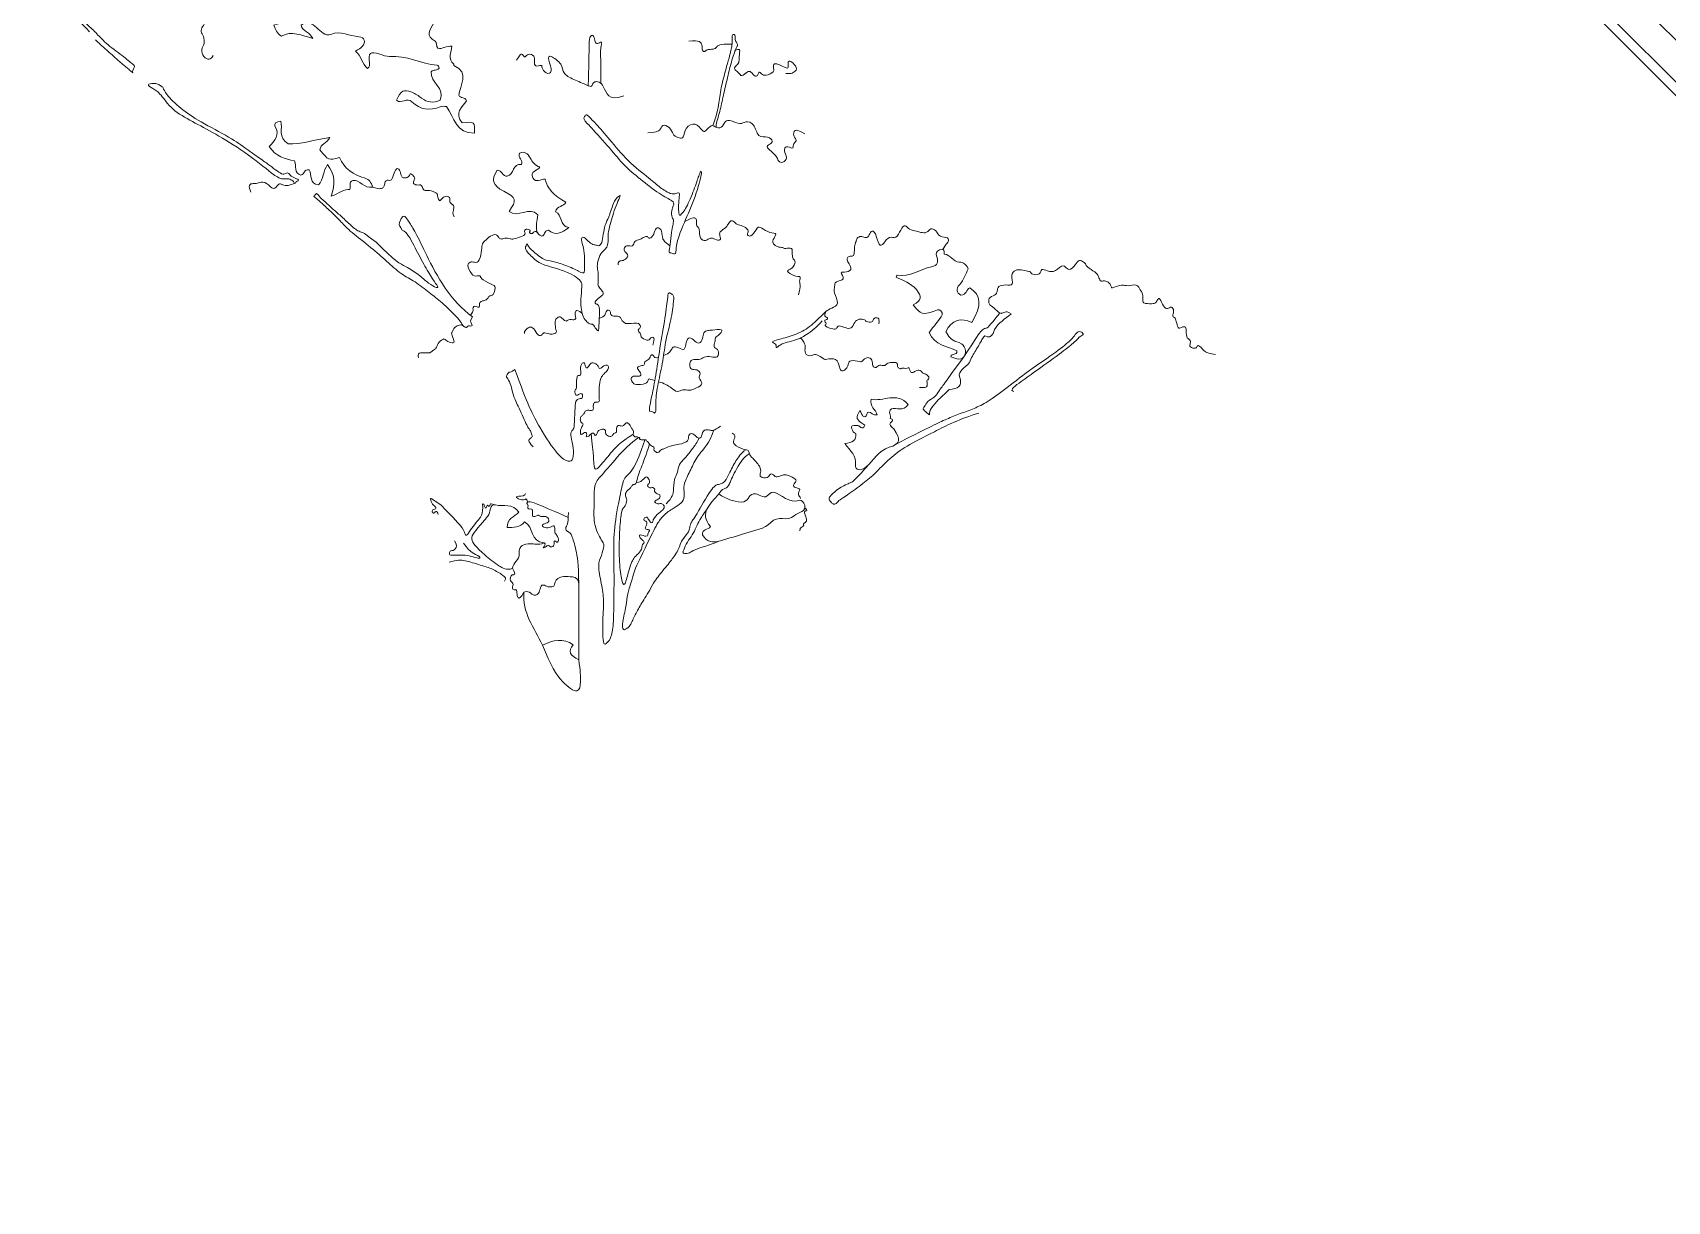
# Model space of a CAD drawing. Header units: centimetres. Extents: x -6442770 to 51259256, y -5656277 to 21133.
# Drawn here: x 20669 to 24107, y 8525 to 10982 of the extents above; entities that cross this region are included whole.
import ezdxf

# ---------------------------------------------------------------- set-up
doc = ezdxf.new("R2010")
doc.units = ezdxf.units.CM
doc.header["$MEASUREMENT"] = 0
for name, color, linetype, lineweight in [('Hatch', 6, 'Continuous', 9), ('Layout Text', 7, 'Continuous', 15), ('Medium', 4, 'Continuous', 20)]:
    doc.layers.add(name, color=color, linetype=linetype, lineweight=lineweight)
doc.layers.add('Inner', color=7, linetype='Continuous', lineweight=9, true_color=0x5200ff)
doc.layers.add('Outer', color=7, linetype='Continuous', lineweight=20, true_color=0xab00ff)

# ---------------------------------------------------------------- blocks, each defined once
blk = doc.blocks.new('small-maple-tree-trees-102-pimpmydrawing')
at = {"layer": 'Inner'}
blk.add_lwpolyline([(-189.8, 1841.5), (-178.9, 1833.5)], dxfattribs=at)
blk.add_open_spline([(-249, 2425.7), (-259.1, 2420), (-270, 2439), (-274.1, 2432), (-270.6, 2417.7), (-265.2, 2412.8), (-273.2, 2404.3), (-275.2, 2401), (-284.8, 2391.2), (-287.1, 2396.6), (-294.1, 2394.1), (-293.7, 2386.4), (-293.1, 2377.1), (-305.2, 2371.2), (-307.8, 2360.9), (-320.2, 2366.3), (-317.2, 2373), (-333.5, 2373.4), (-335.4, 2364), (-344.5, 2371.5), (-348.6, 2371.6), (-360.2, 2370), (-364, 2373.8), (-370.2, 2366.5), (-374.5, 2362.7), (-385.5, 2365), (-380.4, 2349.1), (-367.4, 2342.7), (-362.6, 2341.4), (-371.8, 2334.5), (-370.9, 2315.5), (-369.9, 2305.2), (-384.1, 2307.3), (-389.4, 2305.6), (-394.1, 2295), (-401.7, 2294.8), (-415.1, 2292.4), (-419.8, 2290.5), (-420, 2288.6), (-427.6, 2273.5), (-423.5, 2264), (-421.9, 2259.9), (-427.6, 2255.2), (-434, 2249.5), (-428.9, 2239.3), (-424.2, 2229.7), (-418.4, 2227.8), (-409.7, 2227), (-404.7, 2215.8), (-407.2, 2206.7), (-424.2, 2203.7), (-443.3, 2194.9), (-446.4, 2181), (-442.2, 2176), (-448.9, 2168.1), (-451.8, 2160.2), (-446.1, 2153.8), (-444.7, 2140.9), (-451.3, 2134.1), (-447.2, 2120.2), (-436.8, 2115.9), (-434.6, 2119.5), (-431.8, 2123.5)], degree=3, knots=[0, 0, 0, 0, 0.615252, 1.230503, 1.845755, 2.461007, 3.076258, 3.69151, 4.306761, 4.922013, 5.537265, 6.152516, 6.767768, 7.38302, 7.998271, 8.613523, 9.228775, 9.844026, 10.459278, 11.074529, 11.689781, 12.305033, 12.920284, 13.535536, 14.150788, 14.766039, 15.381291, 15.996543, 16.611794, 17.227046, 17.842297, 18.457549, 19.072801, 19.688052, 20.303304, 20.918556, 21.533807, 22.149059, 22.149059, 22.149059, 33.50832, 44.867582, 56.226843, 67.586105, 78.945366, 90.304627, 101.663889, 113.02315, 124.382412, 135.741673, 147.100935, 158.460196, 169.819457, 181.178719, 192.53798, 203.897242, 215.256503, 226.615765, 237.975026, 249.334287, 260.693549, 272.05281, 272.05281, 272.05281, 272.05281], dxfattribs=at)
for points, degree in [([(-623.8, 2159.9), (-635.7, 2175), (-667.8, 2198.9), (-685.1, 2220.4), (-702, 2239.3), (-711.9, 2249.3), (-711.9, 2250), (-707.3, 2252.6), (-707.3, 2252.9), (-706, 2247.6), (-688.4, 2228.7), (-671.8, 2209.2), (-653.6, 2193.9), (-628.7, 2172.4), (-614, 2159.5), (-600.3, 2143.2), (-571.2, 2122), (-554.8, 2108.5), (-552.8, 2106.9), (-557.9, 2097.7), (-556.3, 2096.3)], 3), ([(-556.3, 2096.3), (-592.2, 2126.6), (-614.7, 2147.8)], 2), ([(150.1, 2076.6), (151.5, 2106), (151.5, 2138.5), (152.2, 2152.6), (158.3, 2157.4), (161, 2145.2), (161, 2143.9), (164.4, 2140.5), (171.8, 2145.9), (171.2, 2141.2), (169.1, 2131), (169.8, 2120.2), (170.5, 2100.6), (169.7, 2080.4)], 3), ([(306.6, 2145.7), (323.4, 2148.1), (328.3, 2138.3), (326.3, 2132.6), (330.8, 2127.6), (333.3, 2133), (345.5, 2133), (349.2, 2135), (353.3, 2142), (373.5, 2140.8)], 3), ([(343.9, 2014.4), (351.4, 2036), (353.9, 2052.9), (357, 2078.4), (370.7, 2124.6), (373.8, 2139), (373.8, 2151.5), (373.8, 2155.8), (376.9, 2156.4), (379.4, 2154), (377.6, 2148.1), (381.6, 2142.4), (382.4, 2138.4), (380, 2135.7), (371.1, 2109.7), (365.1, 2082.5), (358.5, 2054.3), (353.5, 2031.1), (347.5, 2012.6), (349.7, 2011.7)], 3), ([(378.9, 2131.8), (385.3, 2133), (385.9, 2133.2), (384.4, 2116.6), (384.6, 2110.8), (376.8, 2105.5), (377.5, 2100.8), (384.2, 2097.5), (387.9, 2089.2), (397.9, 2099.5), (402.5, 2098.8), (410.3, 2089.2), (414, 2093.4), (415.3, 2099.2), (419.2, 2094.7), (425.3, 2091), (440.6, 2097.9), (436.9, 2106), (439, 2111.4), (444.3, 2110.3), (454.3, 2105.1), (461.4, 2102.4), (460.6, 2111), (461, 2115.5), (468, 2113.1), (476.6, 2101.6), (467.6, 2096.3), (464.7, 2095.1), (456.9, 2095.5)], 3), ([(205.5, 2060.8), (180.9, 2050.8), (176.2, 2081.6), (157.8, 2084.7), (156.2, 2073.2), (150.1, 2077), (126.9, 2086.2), (110, 2095.5), (111.5, 2109.4), (90, 2125.5), (86.9, 2118.6), (96.9, 2096.3), (83.8, 2094), (77.6, 2105.5), (79.2, 2109.4), (66.9, 2104.7), (66.9, 2114.8), (67.6, 2123.2), (56.8, 2127.1), (52.2, 2119.4), (49.4, 2123.8), (47.7, 2126.1), (44.4, 2125.1), (39, 2116.1)], 3), ([(-328.3, 1932.9), (-330.2, 1933.6), (-334.6, 1935.5), (-383.1, 1974.5), (-430.1, 2003), (-464, 2020.7), (-497.1, 2039.2), (-513.3, 2064.6), (-525.6, 2072.3), (-536.4, 2078.5), (-523.3, 2080.8), (-517.9, 2079.2), (-511.8, 2075.4), (-509.7, 2074.6), (-506.4, 2064.3), (-483.1, 2041), (-454, 2021.4), (-403.7, 1995.2), (-379.1, 1978), (-356.6, 1961.6), (-343.5, 1952.6), (-332.2, 1943.7), (-323, 1937.8), (-317.9, 1941.5), (-314.7, 1941), (-309.9, 1934.5), (-298.6, 1931.3), (-299.4, 1928.9), (-303.2, 1927.5), (-304.2, 1925.1), (-305.6, 1924.9), (-308.8, 1930.2), (-316.6, 1932.7), (-323.6, 1931.6), (-326.5, 1932.3), (-328.3, 1932.9)], 3), ([(276, 1818.9), (276.1, 1817), (277.7, 1817.4), (285.2, 1814.9), (286.5, 1816.2), (287.1, 1831.8), (295.8, 1857.3), (315.8, 1899.1), (327.6, 1942.8), (325.2, 1944.1), (323.3, 1941), (316.4, 1919.7), (303.9, 1887.9), (293.3, 1874.8), (291.5, 1874.8), (290.2, 1886.7), (291.5, 1902.9), (292.7, 1911.6), (286.5, 1909.1), (279.6, 1907.3), (261.5, 1918.4), (247.9, 1931), (211, 1959.3), (182.9, 1994.1), (161, 2018.9), (151.5, 2028.4), (146.7, 2033.1), (143.9, 2026.5), (142.9, 2024.6), (151.5, 2015.1), (185.7, 1978), (205.9, 1952.1), (230, 1932.5), (262, 1906.7), (283.7, 1897.7), (283.3, 1890.7), (280.4, 1886.6), (278.9, 1872.8), (283.9, 1868.5), (281.2, 1859.5), (280.2, 1850.6), (277.2, 1828.7), (275.9, 1820.7), (276, 1818.9)], 3), ([(486.5, 2001.7), (473.2, 2009.4), (468.7, 2005.8), (469.2, 1996.8), (474.9, 1991.8), (470, 1988.2), (467.9, 1981.2), (468.7, 1977.9), (456.9, 1984.1), (453.2, 1975.9), (460.6, 1964.8), (452.4, 1955.8), (444.6, 1958.7), (443.8, 1968.1), (424.1, 1982), (432.7, 1985.7), (438, 1989.8), (430.3, 1998.8), (413.1, 1994.7), (408.6, 2018.9), (393.4, 2021.7), (387.3, 2015.6), (370.8, 2023.1), (363.1, 2023.1), (357.7, 2009.2), (346.2, 2012.3), (342.3, 2016.9), (330.8, 2004.6), (329.2, 2004.6), (316.9, 2020.8), (300.7, 2012.3), (298.4, 1993.8), (292.3, 1995.4), (282.2, 1998.4), (279.9, 2009.2), (266.8, 2018.5), (262.2, 2008.5), (259.1, 2004.6), (243, 2003.1)], 3), ([(-184.3, 1919.1), (-172.2, 1914.9), (-166.1, 1918.9), (-165.5, 1926.4), (-162.8, 1931.1), (-154, 1927.7), (-151.3, 1941.9), (-145.9, 1950), (-141.1, 1944.6), (-139.8, 1932.5), (-129.2, 1933.3), (-126.1, 1939), (-126.1, 1940.8), (-118.1, 1934.6), (-119.4, 1931.1), (-123, 1923.5), (-112.3, 1921.7), (-110.5, 1923.1), (-107, 1920.9), (-105.7, 1912.4), (-96.8, 1915.1), (-83.9, 1910.2), (-83.5, 1906.7), (-83.5, 1904.9), (-80.4, 1895.1), (-76.4, 1902.7), (-69.7, 1906.2), (-62.6, 1901.8), (-66.2, 1896), (-59.1, 1891.6), (-57.8, 1889.8), (-58.6, 1883.2), (-60.4, 1878.3), (-57.8, 1873)], 3), ([(-305, 1925.2), (-315.6, 1919.7), (-328, 1924.2), (-329.8, 1925), (-338.2, 1912.7), (-348.4, 1927.4), (-361, 1926.6), (-364.8, 1923.4), (-379.5, 1925.6), (-373.4, 1911.3)], 3), ([(-29.4, 1717.8), (-33.5, 1712.4), (-30.7, 1707.6), (-29.1, 1704.2), (-31.8, 1702.8), (-35.5, 1704.8), (-37.9, 1702.3), (-38.5, 1699.8), (-45.9, 1705.3), (-46.9, 1709.7), (-52.7, 1716.4), (-77.4, 1741.3), (-95.6, 1754.6), (-118.9, 1773.3), (-139.8, 1783.5), (-162.7, 1804.2), (-185.5, 1824.7), (-219.9, 1850.7), (-232.1, 1864.2), (-249.5, 1881.6), (-266.2, 1896.9), (-273.7, 1903.6), (-276.2, 1905), (-274.1, 1906.7), (-271.4, 1909), (-271.2, 1909.7), (-262.9, 1899.7), (-257.8, 1896.5), (-247.5, 1886.1), (-233.6, 1874.6), (-220.4, 1861.5), (-204.3, 1848.1), (-197.7, 1848.7), (-189.8, 1841.5)], 3), ([(141, 1722.8), (138.7, 1730.5), (138.7, 1752.1), (141.8, 1769.1), (138, 1774.4), (126.4, 1783.7), (104.9, 1791.9), (89.8, 1796), (71.8, 1801.3), (53.8, 1820.1), (52.5, 1825.4), (53.8, 1827.9), (55.4, 1832.4), (56.2, 1829.1), (59.5, 1824.2), (80.8, 1805.4), (93.9, 1804.6), (115.2, 1798.4), (138.1, 1787.4), (145.5, 1782.9), (144.1, 1804), (144.8, 1820.9), (139.2, 1836.5), (140.4, 1841.5), (143.5, 1842.1), (150.4, 1835.2), (157.9, 1829), (164.1, 1829.6), (166, 1827.1), (169.7, 1829), (172.9, 1837.1), (174.7, 1854.6), (177.8, 1863.3), (183.5, 1875.2), (190.9, 1900.1), (200.3, 1907), (200.3, 1906.4), (195.3, 1894.5), (189.1, 1878.3), (186, 1865.2), (181, 1850.2), (181.6, 1836.5), (180.3, 1827.1), (176.6, 1822.1), (169.7, 1817.1), (164.7, 1802.8), (164.1, 1794), (166.6, 1785.3), (165.4, 1767.2), (165.4, 1766.6), (171.6, 1758.5), (174.7, 1754.7), (171.6, 1749.7), (159.7, 1742.3), (161.6, 1737.3), (166.6, 1737.3), (168.5, 1727.9), (167.2, 1711.7), (166.6, 1698), (166, 1694.2), (159.1, 1703.6), (157.3, 1707.3), (152.3, 1705.4), (143.2, 1715), (141, 1722.8)], 3), ([(-138.3, 1852.3), (-130.6, 1849.2), (-120.4, 1828.7), (-104.8, 1798.8), (-90.5, 1774.7), (-81.9, 1763.9), (-84, 1762), (-96.9, 1768.8), (-113.3, 1784.3), (-131.6, 1795.6), (-150.1, 1804.2), (-178.9, 1833.5)], 3), ([(-142.7, 1864), (-144.1, 1859.2), (-141.3, 1858), (-138.3, 1852.3)], 3), ([(-29.4, 1717.8), (-45.6, 1729.7), (-73.7, 1760.9), (-102.4, 1816.4), (-117.9, 1850.4), (-128.6, 1866), (-133.9, 1874.6), (-138.4, 1875.4), (-142.7, 1864)], 3), ([(50.4, 1844.2), (53.4, 1846.7), (50.4, 1850.3), (52.8, 1855), (62.7, 1852.4), (57.8, 1849.9), (60.4, 1846.9), (64.7, 1846.7), (65.2, 1850.4), (70.8, 1850.6), (71.9, 1847.9)], 3), ([(277.1, 1828.2), (267.6, 1834.6), (265.2, 1840.3), (264.4, 1855.5), (254.1, 1857.1), (253.3, 1845.7), (244.7, 1837.5), (242.7, 1843.6), (237.4, 1842), (231.2, 1837.5), (221.4, 1836.3), (221, 1825.6), (208.7, 1829.7), (205.8, 1823.2), (205.8, 1819.5), (215.2, 1812.9), (205.4, 1804.7), (200.1, 1805.1), (196.8, 1803.5), (196.8, 1798.6)], 3), ([(300.1, 1865.5), (313.5, 1873.5), (320, 1870), (317.5, 1861.9), (319.5, 1857.9), (323.1, 1855.8), (323.1, 1838.2), (333.2, 1834.6), (340.3, 1841.7), (346.3, 1838.2), (356.9, 1835.1), (354.9, 1844.2), (352.9, 1848.8), (366, 1857.9), (366, 1859.4), (370.6, 1867), (375.1, 1867.5), (381.7, 1859.9), (389.3, 1859.9), (400.4, 1852.8), (396.9, 1846.2), (397.4, 1843.7), (404.5, 1841.7), (413.5, 1858.4), (418.1, 1856.9), (432.8, 1846.7), (444.9, 1848.3), (435.8, 1836.6), (437.3, 1830.6), (443.9, 1826), (453, 1825.5), (455, 1823), (468.1, 1826.5), (466.6, 1813.9), (468.1, 1807.3), (473.2, 1804.3), (467.6, 1791.1), (455, 1790.1), (470.2, 1780), (481.8, 1781), (477.2, 1773), (480.8, 1765.9), (477.2, 1755.3), (476.7, 1751.7)], 3), ([(701, 1822.4), (705.4, 1830.5), (709.5, 1833), (710.5, 1842.1), (695.3, 1840.6), (690.3, 1852.7), (681.7, 1856.3), (676.6, 1847.2), (665.5, 1848.7), (661.5, 1851.2), (647.8, 1852.2), (642.8, 1862.3), (635.2, 1853.7), (628.6, 1837.6), (617.5, 1844.6), (608.4, 1830), (601.8, 1825.9), (596.3, 1850.7), (589.2, 1852.2), (585.7, 1841.6), (580.1, 1840.1), (573.5, 1843.6), (567, 1840.1), (566.5, 1834), (564.4, 1832.5), (563.4, 1820.4), (562.9, 1811.3), (557.9, 1812.8), (548.3, 1808.2), (562.4, 1792.1), (551.3, 1786), (538.7, 1789), (551.3, 1774.9), (532.1, 1772.9), (533.6, 1764.8), (530.6, 1756.7), (541.2, 1736.5), (527.6, 1731.3), (518.5, 1726.2), (513.9, 1720.7), (491.1, 1698.8), (469.3, 1688.7), (442, 1681.7), (436, 1679.1), (436, 1678.1), (440, 1676.6), (442.5, 1674.1), (441.5, 1669), (444.1, 1671), (449.1, 1675.1), (457.7, 1678.1), (473.9, 1682.2), (486.5, 1687.2), (505.7, 1702.4), (513.3, 1711.5)], 3), ([(-32.2, 1720), (-26.7, 1728.3), (-29.7, 1729.9), (-27.5, 1734.5), (-23.8, 1734), (-17.6, 1731.5), (-19.2, 1739.6), (-14.9, 1742.3), (-9.8, 1743.1), (-3.9, 1747.4), (-3.6, 1751.2), (3.1, 1750.1), (6.8, 1764.2), (5.3, 1766.2), (-15.9, 1775.8), (-16.9, 1780.8), (-19, 1782.4), (-28.6, 1778.8), (-38.2, 1797), (-34.6, 1802.6), (-28.1, 1803.6), (-20, 1800.1), (-14.9, 1818.8), (-14.9, 1830.4), (-10.9, 1834.9), (-1.3, 1844), (8.3, 1846.6), (11.4, 1840.5), (14.9, 1837.5), (20.5, 1840.5), (29.1, 1839.5), (35.1, 1837), (50.4, 1844.2)], 3), ([(1123.9, 1659.2), (1114.3, 1661.3), (1108.8, 1661.3), (1098.7, 1674.4), (1095.1, 1672.9), (1094.6, 1667.8), (1082.5, 1670.4), (1085.5, 1676.9), (1085, 1683), (1077.9, 1685), (1079.5, 1700.7), (1075.9, 1703.2), (1070.9, 1701.2), (1065.3, 1698.7), (1063.3, 1711.8), (1060.8, 1717.4), (1057.7, 1717.4), (1057.2, 1720.9), (1060.2, 1727), (1056.2, 1735.1), (1049.6, 1729), (1043.1, 1733), (1037.5, 1748.2), (1034, 1744.7), (1031.4, 1738.6), (1026.9, 1738.1), (1009.7, 1738.1), (1011.7, 1746.2), (1010.7, 1755.8), (1007.7, 1758.3), (1002.6, 1769.9), (987, 1764.4), (979.9, 1768.9), (963.2, 1762.3), (962.7, 1762.3), (960.2, 1770.9), (951.1, 1774.5), (945, 1771.9), (942.5, 1781), (938.4, 1787.1), (923.3, 1795.7), (922.8, 1799.7), (917.7, 1804.3), (911.1, 1806.3), (907.6, 1799.2), (895.5, 1786.6), (888.4, 1802.3), (875.8, 1786.6), (862.6, 1788.6), (853, 1793.7), (853, 1782.6), (837.8, 1783), (837.8, 1788), (833.5, 1788), (822.2, 1791.1), (813.5, 1791.1), (805.4, 1783.7), (811.6, 1765.6), (798.5, 1768.1), (785.4, 1765.6), (786, 1757.4), (782.3, 1750.6), (770.4, 1748.1), (772.9, 1735.6), (776.1, 1735.6), (788.8, 1723.2), (791.7, 1723), (796.8, 1724.7), (801.8, 1726.5), (806.7, 1722.6)], 3), ([(248.8, 1593.6), (247.3, 1586.1), (245.2, 1574.8), (245.2, 1570.5), (250.8, 1571.1), (253.3, 1567.3), (255.8, 1570.5), (254.6, 1580.4), (257, 1609.8), (266.4, 1645.3), (269.5, 1679), (278.3, 1708.4), (283.3, 1741.4), (283.3, 1750.8), (280.1, 1753.3), (277, 1755.2), (274.5, 1755.2), (273.9, 1749.5), (269.5, 1712.7), (260.2, 1662.2), (254.6, 1620.4), (250.4, 1601.2), (248.8, 1593.6)], 3), ([(141, 1722.8), (135.3, 1728.3), (130, 1728), (129.7, 1719.7), (132.1, 1714.8), (127.3, 1712.4), (125.4, 1714.3), (118.1, 1712.7), (116, 1710), (108.5, 1716.2), (107.7, 1718.9), (100.1, 1715.6), (98.8, 1710), (99.9, 1695.8), (102.4, 1695.1), (95.5, 1688.9), (80.6, 1694.5), (79.9, 1690.2), (72.5, 1687), (65.6, 1701.4), (59.3, 1702.6), (52.5, 1697.6), (51.2, 1693.9), (51.2, 1692)], 3), ([(167.5, 1715.3), (176.9, 1718.2), (177.3, 1728.1), (183.5, 1728.5), (185.5, 1723.6), (185.5, 1719.1), (194.1, 1718.2), (200.7, 1719.5), (205.2, 1703.9), (228.5, 1710.9), (233, 1701.5), (228.1, 1699), (227.3, 1695.7), (232.6, 1691.6), (231.4, 1685.1), (246.1, 1679.3), (246.1, 1686.3), (253.9, 1686.7), (252.3, 1679.8), (250.6, 1673.6)], 3), ([(519.2, 1726.1), (515.8, 1718.4), (521.2, 1717.9), (523, 1714.5), (518.5, 1713.2), (517, 1712), (517.8, 1709.5), (521, 1707.2), (515.2, 1703.3), (532.4, 1698.2), (535.5, 1698.6), (538.6, 1705.7), (549.7, 1700.4), (559.5, 1698.6), (563.9, 1710.2), (569.7, 1715), (581.6, 1713.3), (580.3, 1710.2), (592.3, 1708.8), (592.7, 1714.6), (596.7, 1716.8), (601.2, 1716.4), (602.1, 1712.8), (601.6, 1707)], 3), ([(-42.6, 1703), (-46.3, 1707.3), (-59.1, 1702), (-60.1, 1693.4), (-63.1, 1693.4), (-56.5, 1678.3), (-59.1, 1676.8), (-71.2, 1679.8), (-72.2, 1685.9), (-82.8, 1677.3), (-82.8, 1675.8), (-84.9, 1670.2), (-88.9, 1666.2), (-90.4, 1666.2), (-95.5, 1661.1), (-102, 1662.1), (-113.7, 1662.6), (-114.2, 1657.1), (-113.2, 1654)], 3), ([(267.4, 1657.9), (277.4, 1660.8), (280.3, 1671.5), (286.4, 1672.3), (299.9, 1664.1), (301.6, 1673.9), (304.9, 1688.3), (313.9, 1682.5), (322.5, 1673.9), (329, 1684.2), (328.6, 1694), (336.4, 1697.3), (340.9, 1696.5), (360.5, 1699.7), (356, 1691.5), (347.8, 1686.2), (347.8, 1684.6), (346.6, 1676.8), (344.6, 1669.4), (354, 1667.4), (352.3, 1652.6), (340.9, 1656.7), (329.8, 1656.3), (323.3, 1649.8), (310.6, 1653.5), (306.5, 1643.6), (310.6, 1634.6), (318.8, 1637.1), (326.6, 1628.9), (319.6, 1624), (330.6, 1613.3), (318, 1607.2), (306.9, 1602.3), (296.7, 1606.4), (288.9, 1599.8), (279.9, 1607.2), (268.4, 1615), (259.4, 1616.9)], 3), ([(480.4, 1685.1), (489.1, 1675.3), (484.8, 1665.4), (489.8, 1656.6), (499.1, 1657.9), (503.5, 1661), (517.2, 1651.6), (517.8, 1651), (536.6, 1655.4), (540.9, 1637.9), (541.6, 1634.8), (546.5, 1632.3), (554, 1641.6), (554, 1644.8), (555.9, 1651.6), (574, 1647.3), (574.6, 1648.5), (584, 1656.8), (592.6, 1651.1), (590.5, 1640.9), (597.5, 1637.6), (602.4, 1644.6), (610.6, 1640.5), (612.6, 1645.4), (622.2, 1647.4), (630.2, 1647.1), (630.8, 1641.5), (630.2, 1640.1), (635.2, 1636.2), (635.8, 1637.8), (638.8, 1638.8), (642.8, 1637.2), (647.8, 1639.1), (648.4, 1639.1), (649.4, 1633.2), (653.1, 1630.5), (658, 1633.5), (664, 1635.8), (667.6, 1633.5), (669.6, 1629.5), (674.6, 1629.5), (679.9, 1624.2), (678.9, 1620.2), (675.6, 1619.9), (676.3, 1616.9), (677.3, 1607.6), (671.3, 1608), (664.7, 1608)], 3), ([(627.5, 1519.5), (651.4, 1532.5), (682.5, 1547.7), (704.4, 1558.3), (725, 1566.6), (747.2, 1574.5), (766.4, 1583.1), (794.6, 1603), (834.5, 1635), (880, 1664.9), (901.3, 1683), (906.2, 1690.5), (911.9, 1697.4), (921.2, 1690.5), (915.6, 1689.3), (905.3, 1678.9), (890.4, 1666), (844.4, 1633), (824.5, 1618.8), (803, 1603.5), (810.9, 1601.8)], 3), ([(259.4, 1654.7), (253.5, 1653), (252.8, 1657.9), (247, 1659.8), (246.8, 1653.5), (238.8, 1648.3), (237.7, 1647.1), (237.8, 1642.1), (229.8, 1641.9), (224.8, 1638.5), (233.3, 1630.3), (231.5, 1624.2), (219.3, 1627.3), (215.4, 1620.3), (220.8, 1615.1), (221.1, 1612), (242.2, 1613.1), (243, 1620.3), (244.8, 1622.3), (248, 1620.5), (253.8, 1618.8)], 3), ([(64.7, 1516.1), (56, 1525.6), (60.3, 1528.8), (64.1, 1531.8), (62.2, 1537.4), (59, 1544.1), (57.1, 1544.4), (42, 1578.8), (33.2, 1595.5), (30, 1615.9), (23.2, 1623.9), (23, 1625.8), (27.5, 1633.9), (30.8, 1631.2), (36.6, 1636.1)], 3), ([(36.6, 1636.1), (54.8, 1584), (75.5, 1543.6), (104.3, 1500.6), (121, 1491.5), (127.1, 1496.1), (128.1, 1514.8), (123.5, 1527.9), (123, 1540.5), (126.6, 1541.5), (129.1, 1547.6), (129.6, 1572.9), (130.6, 1588.6), (136.2, 1590.6), (143.2, 1591.6), (140.2, 1602.2), (130.6, 1592.1), (128.6, 1605.2), (132.1, 1605.7), (132.1, 1608.8), (132.1, 1628.5), (137.2, 1626), (140.2, 1629), (136.7, 1643.1), (145.3, 1649.2), (145.3, 1639.6), (148.8, 1637.1), (153.3, 1644.2), (156.4, 1647.7), (162.4, 1644.7), (166, 1642.1), (167.5, 1635.6), (175.1, 1642.6), (180.1, 1643.6), (182.7, 1639.1), (179.1, 1632.5), (173.6, 1629), (168.5, 1620.4), (167, 1604.2), (167.5, 1590.6), (168, 1585), (161.9, 1586), (157.9, 1583.5), (158.4, 1575.9), (158.4, 1572.4), (153.3, 1572.4), (145.3, 1573.4), (144.3, 1566.8), (140.2, 1564.3), (137.7, 1560.8), (138.2, 1553.7), (144.3, 1552.2), (139.2, 1545.6), (137.7, 1538), (139.2, 1533.5), (142.7, 1538), (146.8, 1539), (148.8, 1535.5), (146.3, 1531.8), (150, 1530.9), (154.9, 1536.7), (157.7, 1537.8), (159.5, 1536.7), (161.1, 1533), (163.7, 1534.4), (164.8, 1540.6), (167.3, 1542), (173.4, 1544.3), (178.7, 1541.7), (175.4, 1536.2), (184.7, 1530.8), (188.4, 1534.1), (190.6, 1538.2), (195, 1537.5), (194.1, 1544.9), (195.4, 1548.6), (198, 1549.9), (204.8, 1546.9), (208, 1553.6), (212.4, 1553.4), (216.5, 1547.8), (218, 1543.9), (221.7, 1540.4), (219.6, 1535.2), (220.5, 1533.6), (222.7, 1531.1), (225.1, 1531.4), (226.4, 1532.2), (228.6, 1530.3), (230.4, 1530.2), (230.2, 1529.2), (229.7, 1527.3), (236.2, 1526.5), (240.9, 1527.4), (240.6, 1524.9), (243.9, 1523.3), (245.4, 1520.2), (248.7, 1517.1), (251.8, 1516.2), (252.9, 1514.7), (251.6, 1510), (258.6, 1506), (261.1, 1508.8), (263.2, 1512), (266.5, 1512.2), (282.4, 1519.6), (289.9, 1518.8), (308.3, 1524.9), (304.3, 1534.5), (312.9, 1538.5), (319.5, 1529.4), (326.5, 1528.4), (327.6, 1543.1), (338.2, 1542.1), (338.7, 1542.1), (345.2, 1540.5), (355.9, 1548.1)], 3), ([(538.6, 1451), (529.2, 1442.8), (524.9, 1438.5), (523.6, 1434.7), (528, 1429.1), (531.1, 1426.6), (535.5, 1427.2), (538.6, 1432.9), (547.3, 1437.2), (575.4, 1457.8), (593.5, 1472.2), (618.4, 1499), (643, 1516.7), (683.1, 1537.2), (728.1, 1560.1), (756.5, 1568.1)], 3), ([(154.9, 1536.7), (158.8, 1502.8), (158.8, 1482), (162.6, 1479.7), (171.9, 1489.7), (188.8, 1511.3), (204.2, 1525.9), (219.6, 1535.2)], 3), ([(228.6, 1530.3), (211, 1519), (179.8, 1480.6), (161.9, 1463.3), (158.9, 1447.4), (159.9, 1426.5), (158.1, 1393.2), (174.4, 1365.3), (175.4, 1364.7), (171.4, 1346.4), (164.4, 1334.5), (170.9, 1302.7), (175.4, 1277.3), (172.9, 1254.8), (172.9, 1238), (173.3, 1213.9), (175, 1207.3), (186, 1217.1), (189.7, 1240.1), (190.1, 1272.6), (190.7, 1319.4), (189.5, 1355), (190.7, 1394.3), (201.3, 1449.5), (205.6, 1465.1), (207.5, 1469.4), (224.4, 1483.2), (238.1, 1526.5)], 3), ([(345.6, 1542.2), (338.5, 1521.6), (319.5, 1503.5), (311.5, 1483.9), (299.4, 1461.4), (298.5, 1451.4), (300.2, 1434.7), (292.7, 1426.4), (281.8, 1420.5), (263.5, 1408), (253.5, 1390.5), (231.1, 1342.8)], 3), ([(322.4, 1529.5), (316.8, 1518.9), (313.2, 1514.9), (304.8, 1502.5), (289.7, 1488.3), (290.2, 1476.3), (283.5, 1467), (282.6, 1446.2), (281.7, 1438.6), (271.1, 1427.4)], 3), ([(373.8, 1537.2), (379.8, 1534.7), (376.8, 1528.1), (373.8, 1520.5), (393.1, 1510.4), (399.7, 1511.7), (400, 1505.1), (404.2, 1499.4), (420.1, 1483.4), (417, 1474), (416.4, 1469), (429.5, 1466.5), (433.2, 1475.3), (438.8, 1472.8), (440.7, 1468.4), (450.7, 1471.5), (456.3, 1474), (471.3, 1467.1), (474.4, 1462.8), (468.2, 1457.2), (468.8, 1453.4), (480, 1450.9), (478.1, 1447.8), (475.5, 1441), (479.4, 1438.6), (479.9, 1436)], 3), ([(245.4, 1520.2), (239.8, 1502), (230.8, 1479.4), (227.2, 1471.1), (224.9, 1456.1), (219.8, 1458.5), (217.6, 1454), (214.1, 1450.5), (209.6, 1447.3), (206.9, 1439.7), (211.7, 1434.1), (207.4, 1423.1), (204.5, 1421.2), (201.8, 1416.4), (198.7, 1385.7), (197.9, 1339.9), (202.1, 1309), (206.4, 1296.4), (213.1, 1322.6), (216.7, 1335.9), (221.7, 1344.8), (228.3, 1350.5)], 3), ([(251.7, 1304.7), (256.2, 1311.5), (266.1, 1323.8), (282.7, 1343.7), (288.6, 1353.3), (292.6, 1362.3), (295.3, 1371.2), (306.2, 1383.4), (307.5, 1388), (308.8, 1397.4), (316.1, 1406.2), (342.7, 1454.7), (352.6, 1458), (361.1, 1459.6), (367.3, 1470.3), (378.3, 1493.2), (385.3, 1503), (393.1, 1510.4)], 3), ([(352.9, 1442.9), (357.4, 1450.8), (364.5, 1450.8), (369, 1456.2), (376.1, 1474.9), (391.8, 1501.4), (400, 1505.1)], 3), ([(538.6, 1451), (552.2, 1458.7), (557.2, 1459), (565.5, 1465.3), (587.4, 1490.4)], 3), ([(225.1, 1460.6), (231.1, 1460.4), (236.8, 1467), (241.5, 1471.3), (246.9, 1462.1), (244.1, 1458.3), (241.2, 1455.5), (246.7, 1451.2), (249, 1454), (255.2, 1450.5), (251.4, 1447), (259.9, 1441.3), (261.8, 1443.2), (262.2, 1435.7), (255.6, 1433.3), (251.9, 1430.2), (259.4, 1426.7), (261.5, 1428.6), (265.8, 1427.9), (269.3, 1423.6), (267.9, 1419.2), (263.9, 1417), (251.1, 1404.6), (251.1, 1400.7), (248.9, 1396), (243.9, 1402.8), (241.8, 1408.2), (236, 1405), (236.4, 1401.4), (242.8, 1399.6), (240.3, 1392.8), (238.2, 1389.9), (239.6, 1387.7), (243.8, 1387.8), (246.5, 1387.2), (244.6, 1384.5), (243.1, 1381.8), (243.1, 1379.2), (241.9, 1375.9), (229.5, 1380.5), (229.7, 1377.6), (232.4, 1372.1), (237.9, 1369.4), (237.3, 1366), (234.3, 1365), (233.3, 1359.5), (234.1, 1357.4), (228.3, 1350.5)], 3), ([(-78, 1425.3), (-93.9, 1436.8), (-95.5, 1436.8), (-91.9, 1426.2), (-84.9, 1421.9), (-86.6, 1419.2), (-88.9, 1419.5), (-93.5, 1416.9), (-88.6, 1411.2), (-87.8, 1415.5), (-85, 1416.3), (-83.5, 1414.8), (-82.5, 1410.9)], 3), ([(-78, 1425.3), (-58, 1405.2), (-41.4, 1387.1), (-41.4, 1379.2), (-37.9, 1377.8), (-30.3, 1390.6), (-22.7, 1399.6), (-12, 1411.3), (-13.7, 1427.8)], 3), ([(5.2, 1426), (-1, 1427.8), (-1.6, 1428.2), (-1.8, 1424.7), (-4.8, 1423.4), (-6.1, 1426.7), (-7.2, 1423.1), (-8.8, 1419.3), (-10.9, 1423.9), (-11.5, 1428.7), (-13.1, 1426), (-13.7, 1427.8)], 3), ([(53.2, 1443.8), (53, 1439.4), (39.3, 1440.4), (37.7, 1436.3), (52, 1432.5), (53, 1435.4), (54.3, 1436), (56.4, 1430.3)], 3), ([(119.2, 1406.6), (97.5, 1416), (73.6, 1426.6), (58.4, 1432.1), (55.1, 1429.5), (54.9, 1427.9), (57.1, 1426.2), (56.8, 1422.9), (56.4, 1418.8), (62.1, 1419.9), (63.4, 1419.4), (64.4, 1413.4), (62.9, 1407.5), (67.7, 1407.5), (72.5, 1410.7), (74.2, 1409), (79.5, 1407), (86.6, 1409), (91.6, 1399.4), (81.6, 1396.8), (76.9, 1393.1), (86, 1389.6), (93.2, 1391.4), (97.3, 1395.2), (99.4, 1388.2), (97.8, 1383.2), (102.1, 1378.7), (104.7, 1372.5), (103.9, 1369.3), (102.1, 1366.8), (97.9, 1371.5), (97.3, 1368.5), (97.5, 1361.7), (90.7, 1359.8), (89.2, 1364.7), (83.5, 1360.1), (78.1, 1357.6), (85.3, 1365.6), (82, 1366.9)], 3), ([(486.7, 1421.6), (492.3, 1417), (484.4, 1417.4), (487.7, 1409.7), (488.7, 1405.4), (490, 1400.1), (485, 1397.5), (484, 1395.8), (486, 1392.5), (478.7, 1391.2), (479, 1385.8)], 3), ([(119.5, 1414.3), (119.1, 1395), (115.6, 1393), (115.1, 1386.4), (121.6, 1382.9), (124.2, 1381.4), (131.7, 1357.1), (135.3, 1335.4), (135.6, 1304)], 3), ([(334.9, 1419.9), (328.5, 1411.1), (323.2, 1402.2), (318.2, 1392), (312.1, 1378.6), (304.1, 1368.9), (297.6, 1354.3), (296.6, 1350.4), (306.3, 1350), (311.7, 1354.8), (327.8, 1360.8), (336.2, 1362.7), (353, 1369.6)], 3), ([(-43.2, 1366.3), (-32.4, 1351.4), (-17.6, 1347.1), (-16.3, 1341.7), (-28.6, 1345.2), (-39.6, 1348.4), (-56, 1347.9), (-66.5, 1347.4), (-64.1, 1353.8), (-64.3, 1354.9), (-54.9, 1355.1), (-52.8, 1364.8), (-57.4, 1370.4)], 3), ([(-65.3, 1337.1), (-53.3, 1340.6), (-42.6, 1340.6), (-15.6, 1332), (2, 1327.1), (18.8, 1316.2), (24.2, 1311.9), (20.5, 1307.7)], 3), ([(32.8, 1327.5), (36.7, 1321.8), (36.7, 1316.6), (32.1, 1318.4), (29.3, 1313.4), (29.3, 1308.1), (32.1, 1305.7), (35.1, 1302), (32.1, 1299.2), (33, 1294.4), (37.3, 1293.8), (39.3, 1295.5), (40.1, 1283.6), (42.1, 1281.2), (44.9, 1280.7), (50.6, 1290.5)], 3), ([(231.1, 1342.8), (223.2, 1328.2), (216.9, 1304), (210.9, 1288.1), (209.9, 1269.9), (202.6, 1242.7), (203.6, 1229.1), (213.2, 1235.7), (216.9, 1241.4), (225.5, 1260.3), (235.8, 1277.5), (246.4, 1294.1), (251.7, 1304.7)], 3), ([(79.5, 1208.2), (91.7, 1176.6), (110.9, 1147.4), (136.4, 1131.5), (139.1, 1150.4), (138.1, 1168.6), (135.7, 1185.4)], 3)]:
    blk.add_open_spline(points, degree=degree, dxfattribs=at)
at = {"layer": 'Inner', "lineweight": 0}
blk.add_open_spline([(806.7, 1722.6), (797.6, 1714.2), (786.9, 1708.7), (781.2, 1698), (780.1, 1695.8), (779.3, 1693.7), (778.8, 1691.7), (774, 1686.1), (769.2, 1686.6), (766.2, 1689.6), (762.9, 1685), (751.8, 1664.8), (744.9, 1654.6), (742.3, 1646.7), (735.5, 1639.5), (724, 1632.5), (726.5, 1625.3), (732.4, 1608.8), (724.1, 1606.6), (710.6, 1604.8), (704.2, 1598.8), (697.8, 1592.7), (691.4, 1586.6), (681.8, 1575.5), (680.3, 1570.4), (680.3, 1565.4), (679.8, 1565.9), (675.7, 1568.9), (668.7, 1575), (672.2, 1577.5), (676.2, 1587.1), (689.4, 1593.2), (694.9, 1603.3), (703.5, 1614.4), (717.6, 1634.3), (733.6, 1655.9), (753.6, 1685.9), (761, 1699), (767.1, 1699.4), (772.5, 1701.9), (788.8, 1723.2)], degree=3, knots=[10, 10, 10, 10, 11, 11, 11, 11.197023, 11.197023, 11.197023, 11.943911, 12.690799, 13.437688, 14.184576, 14.931464, 14.931464, 14.931464, 15.931464, 15.931464, 15.931464, 16.931464, 16.931464, 16.931464, 18.431977, 18.431977, 18.431977, 19.185649, 19.939321, 20.692994, 21.446666, 22.200338, 22.95401, 23.707682, 24.461354, 25.215026, 25.968698, 26.72237, 26.72237, 26.72237, 28.423348, 30.124327, 31.825305, 31.825305, 31.825305, 31.825305], dxfattribs=at)
at = {"layer": 'Outer', "lineweight": 0}
for points, knots in [([(-70.4, 2270.8), (-83.3, 2282.4), (-96.1, 2289), (-111.6, 2290.2), (-118.9, 2290.8), (-126.1, 2292.9), (-130.3, 2284.5), (-133.9, 2277.2), (-129.8, 2273), (-124.6, 2268), (-118.4, 2262), (-115.4, 2254.2), (-121.4, 2247.1), (-130.6, 2243.7), (-135.7, 2257.6), (-144.1, 2249.7), (-140.5, 2240.3), (-140.6, 2240), (-134.9, 2237.2), (-129.5, 2234.7), (-124.3, 2232.2), (-120.6, 2227.3), (-114.9, 2219.9), (-118, 2199.8), (-125, 2197.9), (-130.9, 2198.1), (-130.3, 2207.2), (-137, 2206.7), (-140.8, 2203.5), (-144.7, 2200.2), (-148.7, 2196.8), (-166.6, 2205.8), (-186.3, 2211.1), (-196.7, 2229.8), (-200.9, 2233), (-205.2, 2226.8), (-207.6, 2228.8), (-221, 2240), (-232.2, 2222.6), (-245, 2226.4), (-247.5, 2227.2), (-251.3, 2224.2), (-252.1, 2220.7), (-255.3, 2205.1), (-270.5, 2200), (-277.3, 2189.8), (-289, 2188.8), (-293.8, 2200.2), (-300.1, 2200.9), (-308.2, 2201.9), (-317.2, 2204.7), (-325.4, 2203.1), (-334.1, 2192.6), (-315.8, 2174.2), (-337.6, 2170.4), (-334.9, 2163.4), (-333.2, 2157.8), (-325.9, 2153.3), (-310.3, 2162.9), (-293.9, 2153.9), (-277, 2149.9), (-281.6, 2159.2), (-292.5, 2160.6), (-295.4, 2170.2), (-285.9, 2177.2), (-278.6, 2173.6), (-271.3, 2166.6), (-265.2, 2160.7), (-257.4, 2153), (-249.4, 2156.1), (-233.6, 2162.3), (-220.2, 2153.5), (-205.7, 2152.4), (-196.4, 2151.7), (-194.3, 2144.5), (-200.4, 2137.4), (-202.7, 2134.6), (-206.6, 2133.1), (-210.7, 2130.3), (-202.1, 2122.6), (-200.9, 2110.2), (-192, 2103.1), (-188.6, 2106.3), (-189.2, 2108.9), (-189.4, 2111.5), (-191.1, 2128.2), (-188.8, 2130.3), (-173.1, 2125.5), (-168.1, 2124), (-163.3, 2121.5), (-158, 2121.9), (-132.2, 2123.7), (-109.1, 2110.7), (-84.1, 2108.3), (-82.4, 2108.2), (-81.1, 2106.1), (-81.2, 2103.8), (-83.7, 2099), (-90.2, 2102.7), (-93.3, 2097.9), (-95, 2081.7), (-71.2, 2072.9), (-79.3, 2054.3), (-89.8, 2049.2), (-99.3, 2050.3), (-108.5, 2057.3), (-113.1, 2060.9), (-118.1, 2064.1), (-123.5, 2066.3), (-136.2, 2071.6), (-140.5, 2069.2), (-147.1, 2053.8), (-139.7, 2047.4), (-130.7, 2059.2), (-123.3, 2051.6), (-110.5, 2038.5), (-95.6, 2037.6), (-79.2, 2043.8), (-76.4, 2044.9), (-72.9, 2044.3), (-69.4, 2044.4), (-57.9, 2027.5), (-54.5, 2002.1), (-26.3, 2002.9), (-25.7, 2020.9), (-25.7, 2020.9), (-45.3, 2019), (-58.5, 2033.6), (-44.8, 2043.4), (-38.5, 2053.2), (-40.8, 2059.8), (-47.8, 2056.3), (-50.4, 2061.6), (-49.1, 2077.2), (-32.8, 2096.1), (-58.1, 2108), (-58.3, 2108.1), (-57.9, 2109.5), (-58.2, 2109.8), (-68.4, 2117.8), (-61.8, 2128.4), (-61.2, 2137.6), (-69.9, 2139.3), (-76, 2132.3), (-82.9, 2134.9), (-87.2, 2137.8), (-83.6, 2143.9), (-87.1, 2145.6), (-103.4, 2153.3), (-94.6, 2163.2), (-89.9, 2172.8), (-87.6, 2177.4), (-80.6, 2180.8), (-86, 2187.2), (-94.3, 2189), (-95, 2177), (-102.7, 2179), (-107, 2194.4), (-107, 2195.9), (-105, 2208.8), (-104.1, 2214.4), (-103.2, 2219.8), (-106.9, 2225.5), (-117.6, 2242.4), (-117.3, 2242.6), (-104.6, 2257.6), (-105.3, 2266.3), (-116.2, 2270.1), (-115.5, 2281.3), (-101.7, 2273), (-87.6, 2269.1), (-70.4, 2270.8)], [0, 0, 0, 0, 1, 1, 1, 2, 2, 2, 3, 3, 3, 4, 4, 4, 5, 5, 5, 6, 6, 6, 7, 7, 7, 8, 8, 8, 9, 9, 9, 10, 10, 10, 11, 11, 11, 12, 12, 12, 13, 13, 13, 14, 14, 14, 15, 15, 15, 16, 16, 16, 17, 17, 17, 18, 18, 18, 19, 19, 19, 20, 20, 20, 21, 21, 21, 22, 22, 22, 23, 23, 23, 24, 24, 24, 25, 25, 25, 26, 26, 26, 27, 27, 27, 28, 28, 28, 29, 29, 29, 30, 30, 30, 31, 31, 31, 32, 32, 32, 33, 33, 33, 34, 34, 34, 35, 35, 35, 36, 36, 36, 37, 37, 37, 38, 38, 38, 39, 39, 39, 40, 40, 40, 41, 41, 41, 42, 42, 42, 43, 43, 43, 44, 44, 44, 45, 45, 45, 46, 46, 46, 47, 47, 47, 48, 48, 48, 49, 49, 49, 50, 50, 50, 51, 51, 51, 52, 52, 52, 53, 53, 53, 54, 54, 54, 55, 55, 55, 56, 56, 56, 57, 57, 57, 57]), ([(-326.8, 2021.6), (-334.4, 2021.2), (-337.8, 2016.9), (-335.9, 2013.9), (-327.4, 2000), (-337.1, 1991.2), (-344.7, 1981.9), (-334.9, 1966.8), (-320.1, 1962.8), (-305.8, 1959.9), (-302.1, 1951.6), (-306.7, 1940.8), (-295.6, 1937.9), (-289.9, 1938.5), (-290.8, 1948.3), (-282.9, 1945.7), (-278, 1938.3), (-283.4, 1923.6), (-268.1, 1922.5), (-260.5, 1931.4), (-261.1, 1944.1), (-254.3, 1954.2), (-243, 1939.4), (-241.5, 1924.4), (-248.6, 1904.9), (-235.8, 1910.1), (-228.4, 1915.7), (-219.7, 1915.6), (-218.3, 1920.8), (-221.9, 1926.1), (-214.9, 1929.6), (-204.5, 1931), (-197.4, 1916.4), (-184.3, 1919.1), (-186.3, 1926.4), (-190.2, 1931.4), (-195.8, 1932.8), (-214.3, 1937.6), (-228, 1948.3), (-235.9, 1965), (-252.8, 1960.3), (-252.8, 1960.3), (-266, 1977), (-265.5, 1985.8), (-255.2, 1987), (-250.6, 1996.2), (-275, 1993), (-296.3, 1984.9), (-315.4, 1986.4), (-331.8, 1996), (-323.6, 2010), (-326.8, 2021.6)], [0, 0, 0, 0, 1, 1, 1, 2, 2, 2, 3, 3, 3, 4, 4, 4, 5, 5, 5, 6, 6, 6, 7, 7, 7, 8, 8, 8, 9, 9, 9, 10, 10, 10, 11, 11, 11, 12, 12, 12, 13, 13, 13, 14, 14, 14, 15, 15, 15, 16, 16, 16, 17, 17, 17, 17]), ([(99.4, 1880.9), (102.3, 1890.3), (112.3, 1888.9), (115.8, 1895.5), (97.1, 1905.4), (86.4, 1917.2), (83.5, 1931.4), (77.2, 1932.4), (69.3, 1924.4), (64.4, 1933.7), (58.9, 1944.1), (71.6, 1943.5), (75.3, 1950.4), (67.5, 1952.4), (63.9, 1958.3), (60.3, 1964.5), (56.5, 1971.1), (51.6, 1975.6), (43.9, 1971.6), (40.3, 1964.4), (50.4, 1961.1), (46.7, 1954.4), (33, 1956.1), (35.2, 1938.6), (24.8, 1935.9), (17.3, 1935.3), (16.6, 1946), (9, 1945.3), (-0.7, 1929.9), (1.8, 1921.7), (19.2, 1912.7), (39, 1902.4), (39.9, 1899), (27.4, 1881.2), (41.2, 1870.2), (59, 1890.5), (72.3, 1876.3), (67.7, 1855.7), (69.6, 1845.4), (78.1, 1843), (83.2, 1843.9), (81.5, 1851.6), (88.7, 1852.2), (98.3, 1844), (108.4, 1846.6), (120.4, 1856.5), (104.2, 1859.3), (111.2, 1876.9), (99.4, 1880.9)], [0, 0, 0, 0, 1, 1, 1, 2, 2, 2, 3, 3, 3, 4, 4, 4, 5, 5, 5, 6, 6, 6, 7, 7, 7, 8, 8, 8, 9, 9, 9, 10, 10, 10, 11, 11, 11, 12, 12, 12, 13, 13, 13, 14, 14, 14, 15, 15, 15, 16, 16, 16, 16]), ([(740.3, 1792.3), (737.5, 1799.6), (732.3, 1802.5), (726.3, 1802.7), (716.4, 1803.1), (712.6, 1814.5), (703, 1814.9), (703.5, 1820.2), (703, 1824.6), (695.8, 1821.6), (690.9, 1819.5), (689.3, 1816.4), (691.4, 1810.8), (694.3, 1803.1), (693.1, 1797.1), (683, 1795.3), (665, 1792.1), (649.4, 1778.8), (629.7, 1782.5), (629.6, 1782.5), (629.3, 1781.4), (628.6, 1779.2), (639.5, 1774.2), (651.3, 1770.1), (659.7, 1760.1), (668.7, 1749.3), (667.9, 1743.5), (655, 1736.6), (667, 1721.2), (669, 1720.4), (687.2, 1726.7), (691, 1728), (694.4, 1730.4), (697.9, 1727), (702.5, 1722.6), (699, 1718.8), (696.3, 1715.1), (690.5, 1707.6), (684.6, 1700.1), (679.5, 1693.5), (687.9, 1672.9), (708.4, 1672.5), (722.6, 1665.1), (722.8, 1656.8), (714.1, 1662.5), (713.3, 1655.9), (721.3, 1652.8), (731.2, 1648.4), (735, 1658.7), (738.2, 1667.1), (733.7, 1676.3), (722.5, 1679), (713.6, 1681.2), (709.1, 1688.3), (705.5, 1694.7), (715, 1713.6), (729.1, 1716.9), (745.9, 1709.1), (761.7, 1735.7), (760.6, 1751.4), (742.7, 1762.6), (737.2, 1760.4), (737.5, 1751.8), (728.9, 1751.4), (722, 1755.3), (720.4, 1760.7), (726.8, 1767.7), (733.6, 1775), (736.2, 1784.4), (740.3, 1792.3)], [0, 0, 0, 0, 1, 1, 1, 2, 2, 2, 3, 3, 3, 4, 4, 4, 5, 5, 5, 6, 6, 6, 7, 7, 7, 8, 8, 8, 9, 9, 9, 10, 10, 10, 11, 11, 11, 12, 12, 12, 13, 13, 13, 14, 14, 14, 15, 15, 15, 16, 16, 16, 17, 17, 17, 18, 18, 18, 19, 19, 19, 20, 20, 20, 21, 21, 21, 22, 22, 22, 23, 23, 23, 23]), ([(565.9, 1536.8), (567.2, 1526.5), (560.4, 1522.4), (548.7, 1521.3), (557.5, 1509.2), (566.9, 1502.3), (565.1, 1488.2), (563.9, 1479.3), (573.5, 1478.1), (581.6, 1484.8), (593.6, 1494.9), (600.8, 1510.3), (617.6, 1515.3), (634.7, 1520.3), (636, 1527), (624.6, 1543.8), (621.3, 1546.8), (617.9, 1551), (619.4, 1553.5), (625.4, 1558.8), (619.3, 1560), (620.9, 1565.1), (614.9, 1570.4), (621, 1574.9), (628.7, 1577.7), (639, 1569.9), (646.8, 1581.8), (629.6, 1602.4), (607.8, 1585.6), (589.5, 1589.9), (586.7, 1579), (596.9, 1573.9), (598.9, 1565.5), (592.2, 1564.1), (590, 1570.6), (585.2, 1569.7), (581.3, 1568.9), (584.5, 1560.8), (577.1, 1563), (575.6, 1565.7), (573.8, 1568.9), (572, 1572.2), (565.8, 1560.6), (565.1, 1559.3), (579.7, 1549.5), (577.9, 1544.4), (572.8, 1545.8), (570.2, 1549.6), (558.9, 1549.3), (558.9, 1545.8), (562.1, 1537), (565.9, 1536.8)], [2.469372, 2.469372, 2.469372, 2.469372, 3.469372, 3.469372, 3.469372, 4.469372, 4.469372, 4.469372, 5.469372, 5.469372, 5.469372, 6.469372, 6.469372, 6.469372, 7.469372, 7.469372, 7.469372, 7.979937, 8.490503, 9.001069, 9.001069, 9.001069, 10.001069, 10.001069, 10.001069, 11.001069, 11.001069, 11.001069, 12.001069, 12.001069, 12.001069, 13.001069, 13.001069, 13.001069, 14.001069, 14.001069, 14.001069, 15.001069, 15.001069, 15.001069, 16.001069, 16.001069, 16.001069, 16.890018, 16.890018, 16.890018, 17.383893, 17.877767, 18.371642, 18.865516, 19.35939, 19.35939, 19.35939, 19.35939]), ([(82, 1366.9), (59.8, 1368.9), (66.4, 1391.5), (51.7, 1399.4), (44.4, 1390.8), (34.6, 1390.6), (24.6, 1390.6), (23.7, 1404.8), (36.4, 1407.5), (42.7, 1414.4), (33.4, 1429), (18.4, 1423.3), (6.6, 1425.8), (-2.8, 1427.8), (-0.9, 1414.1), (-5.5, 1408.4), (-8, 1405.4), (-10.4, 1402.2), (-13, 1399.3), (-36.7, 1372.8), (-36.8, 1372.7), (-10, 1348.2), (-3.3, 1342.1), (4, 1336.5), (11.6, 1331.5), (17.4, 1327.7), (23.8, 1323.6), (32.8, 1327.5), (33.3, 1336), (44.4, 1340.5), (43.4, 1350.4), (42.1, 1364), (50.9, 1364.9), (60.6, 1365.6), (66.4, 1366.1), (72, 1362.7), (82, 1366.9)], [0, 0, 0, 0, 1, 1, 1, 2, 2, 2, 3, 3, 3, 4, 4, 4, 5, 5, 5, 6, 6, 6, 7, 7, 7, 8, 8, 8, 9, 9, 9, 10, 10, 10, 11, 11, 11, 12, 12, 12, 12]), ([(352.9, 1442.9), (340.2, 1426.8), (321.7, 1413.9), (340.1, 1392.2), (336.2, 1386.5), (326.6, 1389), (327.8, 1379.5), (334.1, 1368.6), (343.4, 1366.3), (355.7, 1370.4), (368.6, 1374.7), (382.1, 1377.4), (394.9, 1382), (408.2, 1386.8), (424.3, 1387.9), (433.6, 1398.6), (444.4, 1411), (459.9, 1398.8), (470, 1409.2), (473, 1412.3), (478.1, 1413.3), (482, 1415.6), (485.6, 1417.7), (487.7, 1421.1), (486.4, 1425.4), (485.2, 1429.2), (481.3, 1434.2), (478.8, 1433.3), (461.3, 1427.3), (450.6, 1442.2), (438.1, 1445.9), (432.7, 1445.6), (431.2, 1442.3), (428.8, 1440.3), (420.9, 1433.8), (415.4, 1444.5), (407, 1443.2), (398, 1441.8), (399.9, 1429.9), (387.9, 1430.4), (374.7, 1431), (365, 1435.1), (352.9, 1442.9)], [0, 0, 0, 0, 1, 1, 1, 2, 2, 2, 3, 3, 3, 4, 4, 4, 5, 5, 5, 6, 6, 6, 7, 7, 7, 8, 8, 8, 9, 9, 9, 10, 10, 10, 11, 11, 11, 12, 12, 12, 13, 13, 13, 14, 14, 14, 14]), ([(135.7, 1185.4), (135.7, 1226), (135.7, 1264.1), (135.7, 1302.2), (135.7, 1308.9), (132.3, 1314.5), (125.7, 1314.3), (117.3, 1314), (107.4, 1317.7), (100.7, 1308.9), (98, 1305.4), (98, 1300), (96.9, 1299.6), (87.5, 1296.1), (83.9, 1302.4), (78.5, 1301.6), (74.2, 1297), (76.6, 1288.2), (68.9, 1286), (62.3, 1284), (60.6, 1294.6), (50.6, 1290.5), (47.5, 1259.3), (66.1, 1235.2), (79.5, 1208.2), (96.2, 1216.2), (111.3, 1219.4), (127.2, 1208.8), (118, 1198.7), (121.9, 1192.3), (135.7, 1185.4)], [0, 0, 0, 0, 1, 1, 1, 2, 2, 2, 3, 3, 3, 4, 4, 4, 5, 5, 5, 6, 6, 6, 7, 7, 7, 8, 8, 8, 9, 9, 9, 10, 10, 10, 10])]:
    blk.add_open_spline(points, degree=3, knots=knots, dxfattribs=at)

msp = doc.modelspace()

# ---------------------------------------------------------------- hatches: boundary and pattern name
at = {"layer": 'Hatch'}
h = msp.add_hatch(dxfattribs=at)
h.set_pattern_fill('ANSI32', color=256, scale=500, angle=90)
h.set_pattern_definition([(135, (10356.69, -6112.78), (-132.5825, -132.5825), []), (135, (10356.69, -6024.39), (-132.5825, -132.5825), [])])
h.paths.add_polyline_path([(24018.7, 14457), (24018.7, 13757), (23608.5, 14167.2), (22208.5, 15567.2), (22208.5, 12767.2), (26451.2, 8524.5), (26451.2, 12024.5)])
h.paths.add_polyline_path([(23933.9, 12191.8), (23297.5, 12828.2), (23297.5, 14028.2), (23933.9, 13391.8)], flags=16)

# ---------------------------------------------------------------- linework, layer by layer
at = {"layer": 'Medium'}
msp.add_lwpolyline([(29279.6, 11353), (26451.2, 8524.5), (22208.5, 12767.2)], dxfattribs=at)

# ---------------------------------------------------------------- block references
at = {"layer": 'Layout Text', "xscale": 1.354968059149864, "yscale": 1.354968059149864, "zscale": 1.354968059149864}
msp.add_blockref('small-maple-tree-trees-102-pimpmydrawing', (21633.8, 8056.9), dxfattribs=at)

doc.saveas('drawing.dxf')
